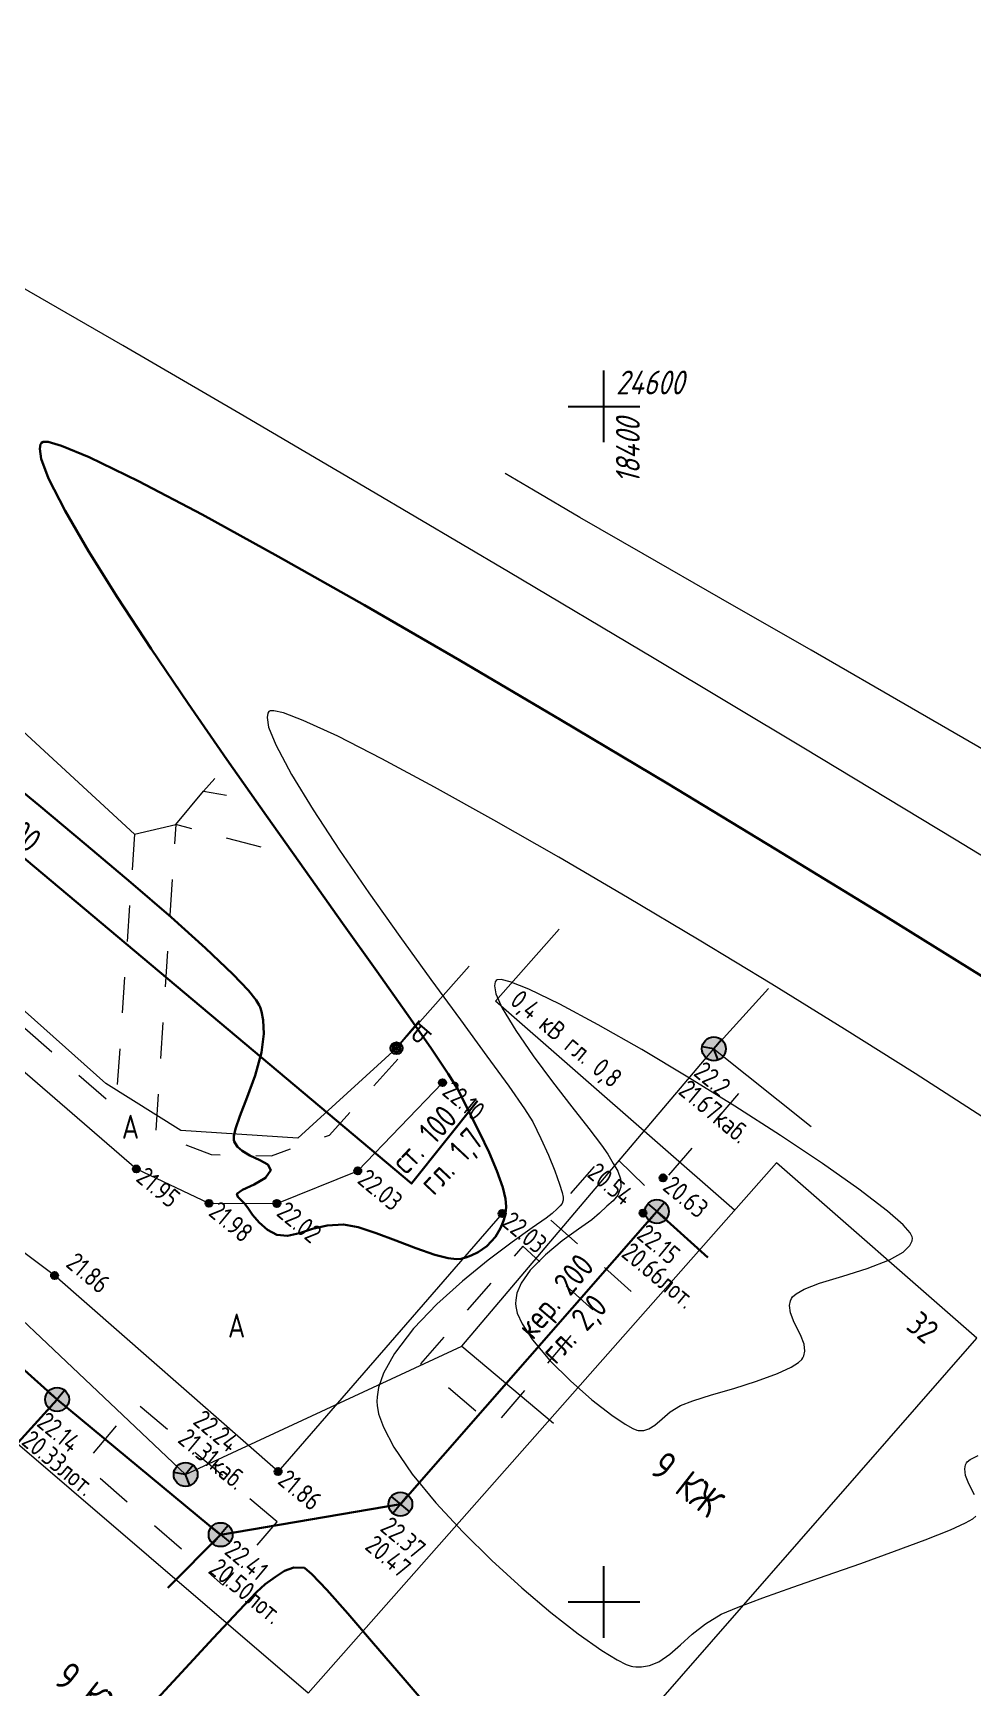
# Model space of a CAD drawing. Header units: metres. Extents: x -149473 to 83396, y -14167 to 104709.
# Drawn here: x -4568 to -4548.34, y 42591.93 to 42626.53 of the extents above; entities that cross this region are included whole.
import ezdxf
from ezdxf.enums import TextEntityAlignment as Align

# ---------------------------------------------------------------- set-up
doc = ezdxf.new("R2010")
doc.units = ezdxf.units.M
doc.linetypes.add('g5_01_5x1_5', pattern=[1.5, 0.75, -0.75])
for name, color, linetype, transparency in [('02_Сетка', 7, 'Continuous', 0.6), ('03_Здания и строения', 7, 'Continuous', 0.6), ('07_Объекты электропередачи', 7, 'Continuous', 0.6), ('10_Границы покрытий и угодий', 7, 'Continuous', 0.6), ('30_Канализация', 7, 'Continuous', 0.6), ('31_Водопровод', 7, 'Continuous', 0.6), ('35_Телефон', 7, 'Continuous', 0.6), ('37_Кабель низкого напряжения', 7, 'Continuous', 0.6), ('44_Крышки колодцев', 7, 'Continuous', 0.6), ('61_Отметки высоты поверхности', 7, 'Continuous', 0.6)]:
    doc.layers.add(name, color=color, linetype=linetype, transparency=transparency)
doc.layers.add('Viewport2ForCustomObjects_0', color=7, linetype='Continuous')
doc.layers.add('Сетка', color=7, linetype='Continuous')
doc.layers.add('Сети_Горизонтали.Вспомогательные', color=1, linetype='Continuous', lineweight=9)
doc.layers.add('Сети_Горизонтали.Основные', color=1, linetype='Continuous', lineweight=30)
doc.styles.add('LIKE11', font='GOST_0.TTF')
doc.styles.add('LIKE14', font='GOST_0.TTF')
doc.styles.add('LIKE17', font='GOST_0.TTF')
doc.styles.add('LIKE32', font='GOST_0.TTF')
doc.styles.add('LIKE36', font='GOST_0.TTF')
doc.styles.add('Line_GUGK', font='GOST_0.TTF')
doc.styles.get("Standard").update_dxf_attribs({"font": 'GOST_0.TTF'})
doc.linetypes.add('g5_119_3', pattern='A,4,-1,[31,GUGK_2005.shx,S=0.1,R=0,X=0,Y=0],4,[31,GUGK_2005.shx,S=0.1,R=180,X=0,Y=0],-1', length=10)
doc.linetypes.add('g5_122_k', pattern='A,1,-1,1.5,-0.4,["К",Line_GUGK,S=1,R=0,X=0,Y=-0.5],-1.5,1.5,-1,4,-1,4,-1,3', length=20.9)
doc.linetypes.add('g5_122_v', pattern='A,1,-1,1.5,-0.4,["В",Line_GUGK,S=1,R=0,X=0,Y=-0.5],-1.5,1.5,-1,4,-1,4,-1,3', length=20.9)
doc.linetypes.add('g5_133_t', pattern='A,2,[27,GUGK_2005.shx,S=0.4,R=0,X=0,Y=0],2,-1,2,[27,GUGK_2005.shx,S=0.4,R=0,X=0,Y=0],2,-1,2,[27,GUGK_2005.shx,S=0.4,R=0,X=0,Y=0],2,-0.1,["V",Line_GUGK,S=1,R=0,X=0,Y=-0.5],-1', length=15.1)

# ---------------------------------------------------------------- blocks, each defined once
blk = doc.blocks.new('g5_012')
at = {"color": 92}
for points in [[(0, -1.5), (0, 1.5)], [(-1.5, 0), (1.5, 0)]]:
    blk.add_lwpolyline(points, dxfattribs=at)
blk = doc.blocks.new('g5_110_1c')
h = blk.add_hatch(color=255)
edge = h.paths.add_edge_path()
edge.add_arc((0, 0), 0.212, 0, 360)
edge = h.paths.add_edge_path(flags=16)
edge.add_arc((0, 0), 0.0975, 0, 360)
h = blk.add_hatch(color=0)
edge = h.paths.add_edge_path()
edge.add_arc((0, 0), 0.06, 0, 360)
at = {"color": 0}
for p, q in [((0, 0.25), (0, 1.5)), ((0, 1.375), (0.75, 1.375))]:
    blk.add_line(p, q, dxfattribs=at)
blk.add_lwpolyline([(0.2, 1.375), (0.2, 0.932, 1.040016), (0.55, 0.932), (0.55, 1.375)], format="xyb", dxfattribs=at)
for radius in [0.25, 0.06]:
    blk.add_circle((0, 0), radius, dxfattribs=at)
blk = doc.blocks.new('g5_330')
blk.add_hatch(color=0).paths.add_polyline_path([(0.15, 0, 1), (-0.15, 0, 1)])
at = {"color": 0}
blk.add_circle((0, 0), 0.15, dxfattribs=at)
blk = doc.blocks.new('g5_117kb')
h = blk.add_hatch(color=255)
h.paths.add_polyline_path([(0.037, 0.037), (0.461, 0.037, 0.367426), (0.037, 0.461)])
h.paths.add_polyline_path([(-0.038, 0.461, 0.367426), (-0.461, 0.037), (-0.038, 0.037)])
h.paths.add_polyline_path([(-0.038, -0.038), (-0.461, -0.038, 0.367426), (-0.038, -0.461)])
h.paths.add_polyline_path([(0.037, -0.461, 0.367426), (0.461, -0.038), (0.037, -0.038)])
at = {"color": 0}
for points in [[(-0.5, 0), (0.5, 0)], [(0, 0.5), (0, -0.5)]]:
    blk.add_lwpolyline(points, dxfattribs=at)
blk.add_circle((0, 0), 0.5, dxfattribs=at)
blk = doc.blocks.new('g5_117sv')
h = blk.add_hatch(color=255)
h.paths.add_polyline_path([(-0.038, 0.461, 0.390634), (-0.463, 0, 0.11106), (-0.418, -0.198), (-0.038, 0.022)])
h.paths.add_polyline_path([(0.037, 0.022), (0.418, -0.198, 0.11106), (0.463, 0, 0.390634), (0.037, 0.461)])
h.paths.add_polyline_path([(-0.38, -0.263, 0.524447), (0.38, -0.263), (0, -0.043)])
at = {"color": 0}
for points in [[(0, 0.5), (0, 0)], [(0, 0), (-0.433, -0.25)], [(0.433, -0.25), (0, 0)]]:
    blk.add_lwpolyline(points, dxfattribs=at)
blk.add_circle((0, 0), 0.5, dxfattribs=at)
blk = doc.blocks.new('CustomObjectsInViewport2_0')
at = {"layer": 'Сети_Горизонтали.Вспомогательные', "color": 42, "flags": 128}
for points, elevation in [([(3012.952, 1584.362), (3006.702, 1588.166), (3000.39, 1591.975), (2994.131, 1595.724), (2988.039, 1599.347), (2982.227, 1602.781), (2976.811, 1605.958), (2971.903, 1608.814), (2967.619, 1611.284)], 22.5), ([(3009.455, 1591.015), (3004.899, 1593.644), (3000.693, 1596.064), (2996.921, 1598.231), (2993.671, 1600.099), (2991.027, 1601.623), (2989.076, 1602.757), (2987.903, 1603.457)], 23), ([(3007.526, 1560.745), (3007.298, 1561.198), (3007.16, 1561.559), (3007.129, 1561.825), (3007.161, 1561.999), (3007.197, 1562.085), (3007.227, 1562.126), (3007.35, 1562.22), (3007.68, 1562.39)], 21.5), ([(3007.886, 1576.541), (3005.051, 1578.359), (3002.087, 1580.223), (2999.055, 1582.095), (2996.013, 1583.94), (2993.021, 1585.723), (2990.138, 1587.409), (2987.424, 1588.962), (2984.939, 1590.347), (2982.741, 1591.527), (2980.89, 1592.469), (2979.445, 1593.135), (2978.622, 1593.446), (2978.219, 1593.539), (2978.059, 1593.529), (2978.013, 1593.501), (2977.969, 1593.438), (2977.933, 1593.257), (2978.001, 1592.857), (2978.297, 1592.108), (2978.951, 1590.877), (2979.862, 1589.387), (2980.965, 1587.711), (2982.197, 1585.922), (2983.493, 1584.093), (2984.79, 1582.296), (2986.025, 1580.605), (2987.132, 1579.092), (2988.048, 1577.829), (2988.71, 1576.891), (2989.053, 1576.349), (2989.395, 1575.645), (2989.705, 1574.946), (2989.969, 1574.295), (2990.17, 1573.737), (2990.276, 1573.386), (2990.318, 1573.194), (2990.326, 1573.105), (2990.323, 1573.073), (2990.313, 1573.021), (2990.279, 1572.933), (2990.204, 1572.827), (2990.069, 1572.705), (2989.866, 1572.513), (2989.609, 1572.32), (2989.02, 1571.906), (2988.183, 1571.307), (2987.185, 1570.553), (2986.109, 1569.678), (2985.041, 1568.716), (2984.064, 1567.698), (2983.264, 1566.659), (2982.808, 1565.834), (2982.602, 1565.23), (2982.539, 1564.838), (2982.532, 1564.646), (2982.541, 1564.484), (2982.603, 1564.138), (2982.799, 1563.571), (2983.232, 1562.738), (2984.009, 1561.605), (2984.992, 1560.408), (2986.122, 1559.19), (2987.341, 1557.992), (2988.591, 1556.855), (2989.812, 1555.822), (2990.946, 1554.935), (2991.935, 1554.235), (2992.582, 1553.838), (2992.963, 1553.65), (2993.161, 1553.581), (2993.241, 1553.565), (2993.366, 1553.552), (2993.602, 1553.55), (2993.929, 1553.604), (2994.324, 1553.765), (2994.781, 1554.078), (2995.233, 1554.477), (2995.718, 1554.917), (2996.274, 1555.355), (2996.939, 1555.747), (2997.644, 1556.047), (2998.671, 1556.432), (2999.929, 1556.881), (3001.329, 1557.371), (3002.779, 1557.878), (3004.189, 1558.381), (3005.469, 1558.856), (3006.526, 1559.28), (3007.152, 1559.569), (3007.462, 1559.747), (3007.583, 1559.845)], 21.5)]:
    blk.add_lwpolyline(points, dxfattribs=dict(at, elevation=elevation))
at = {"layer": 'Сети_Горизонтали.Вспомогательные', "color": 42, "elevation": 21, "flags": 128}
blk.add_lwpolyline([(3000.348, 1566.469), (3000.39, 1566.561), (3000.431, 1566.748), (3000.401, 1567.039), (3000.248, 1567.44), (2999.99, 1567.952), (2999.833, 1568.361), (2999.799, 1568.663), (2999.835, 1568.859), (2999.875, 1568.956), (2999.919, 1569.024), (3000.065, 1569.156), (3000.407, 1569.346), (3001.043, 1569.59), (3002.017, 1569.894), (3003.046, 1570.216), (3003.978, 1570.573), (3004.551, 1570.898), (3004.828, 1571.17), (3004.922, 1571.368), (3004.938, 1571.472), (3004.929, 1571.536), (3004.842, 1571.699), (3004.55, 1572.031), (3003.892, 1572.613), (3002.698, 1573.529), (3001.177, 1574.602), (2999.418, 1575.777), (2997.511, 1576.999), (2995.545, 1578.213), (2993.609, 1579.365), (2991.793, 1580.398), (2990.187, 1581.259), (2988.88, 1581.892), (2988.11, 1582.197), (2987.723, 1582.291), (2987.567, 1582.282), (2987.521, 1582.255), (2987.481, 1582.197), (2987.448, 1582.038), (2987.512, 1581.702), (2987.777, 1581.101), (2988.337, 1580.167), (2989.067, 1579.109), (2989.879, 1578.014), (2990.686, 1576.969), (2991.399, 1576.06), (2991.932, 1575.373), (2992.195, 1574.994), (2992.417, 1574.606), (2992.607, 1574.281), (2992.726, 1573.967), (2992.733, 1573.608), (2992.616, 1573.279), (2992.41, 1573.04), (2992.144, 1572.812), (2991.844, 1572.519), (2991.519, 1572.249), (2990.965, 1571.856), (2990.284, 1571.361), (2989.577, 1570.782), (2988.948, 1570.14), (2988.569, 1569.595), (2988.391, 1569.175), (2988.336, 1568.892), (2988.329, 1568.749), (2988.339, 1568.621), (2988.403, 1568.346), (2988.605, 1567.893), (2989.038, 1567.233), (2989.772, 1566.366), (2990.634, 1565.508), (2991.529, 1564.724), (2992.361, 1564.077), (2992.919, 1563.698), (2993.242, 1563.517), (2993.401, 1563.453), (2993.461, 1563.44), (2993.544, 1563.432), (2993.698, 1563.439), (2993.906, 1563.499), (2994.156, 1563.652), (2994.46, 1563.918), (2994.802, 1564.215), (2995.233, 1564.485), (2995.752, 1564.681), (2996.532, 1564.92), (2997.458, 1565.195), (2998.417, 1565.496), (2999.294, 1565.815), (2999.861, 1566.077), (3000.168, 1566.274), (3000.304, 1566.404), (3000.348, 1566.469)], close=True, dxfattribs=at)
at = {"layer": 'Сети_Горизонтали.Основные', "color": 40, "elevation": 22, "flags": 128}
for points in [[(2972.817, 1551.654), (2974.349, 1553.313), (2975.682, 1554.75), (2976.753, 1555.893), (2977.497, 1556.669), (2977.849, 1557.007), (2978.285, 1557.317), (2978.67, 1557.562), (2979.057, 1557.699), (2979.494, 1557.688), (2979.811, 1557.431), (2980.432, 1556.77), (2981.308, 1555.779), (2982.388, 1554.529), (2983.622, 1553.094), (2984.96, 1551.547)], [(3008.353, 1582.109), (3003.82, 1584.926), (2999.236, 1587.738), (2994.682, 1590.495), (2990.24, 1593.149), (2985.991, 1595.649), (2982.016, 1597.947), (2978.398, 1599.995), (2975.217, 1601.742), (2972.556, 1603.14), (2970.496, 1604.14), (2969.335, 1604.62), (2968.776, 1604.777), (2968.562, 1604.779), (2968.504, 1604.748), (2968.459, 1604.683), (2968.422, 1604.494), (2968.49, 1604.068), (2968.795, 1603.257), (2969.483, 1601.897), (2970.463, 1600.214), (2971.682, 1598.268), (2973.089, 1596.125), (2974.63, 1593.847), (2976.254, 1591.497), (2977.907, 1589.138), (2979.538, 1586.835), (2981.093, 1584.649), (2982.522, 1582.645), (2983.77, 1580.885), (2984.786, 1579.432), (2985.517, 1578.351), (2985.912, 1577.704), (2986.382, 1576.782), (2986.827, 1575.894), (2987.224, 1575.058), (2987.553, 1574.288), (2987.792, 1573.601), (2987.904, 1573.122), (2987.935, 1572.809), (2987.927, 1572.624), (2987.914, 1572.539), (2987.89, 1572.425), (2987.829, 1572.205), (2987.705, 1571.898), (2987.485, 1571.53), (2987.124, 1571.144), (2986.771, 1570.896), (2986.472, 1570.749), (2986.256, 1570.669), (2986.144, 1570.636), (2986.058, 1570.617), (2985.86, 1570.606), (2985.507, 1570.647), (2984.949, 1570.787), (2984.158, 1571.058), (2983.32, 1571.379), (2982.495, 1571.692), (2981.746, 1571.935), (2981.134, 1572.051), (2980.444, 1572.012), (2979.831, 1571.863), (2979.285, 1571.691), (2978.794, 1571.579), (2978.347, 1571.614), (2977.947, 1571.822), (2977.606, 1572.128), (2977.33, 1572.46), (2977.124, 1572.752), (2976.994, 1572.932), (2976.838, 1573.079), (2976.713, 1573.202), (2976.675, 1573.339), (2976.905, 1573.494), (2977.388, 1573.718), (2977.87, 1573.999), (2978.094, 1574.323), (2977.965, 1574.557), (2977.635, 1574.744), (2977.218, 1574.936), (2976.895, 1575.125), (2976.697, 1575.304), (2976.599, 1575.447), (2976.564, 1575.527), (2976.547, 1575.592), (2976.545, 1575.751), (2976.61, 1576.058), (2976.791, 1576.579), (2977.108, 1577.373), (2977.441, 1578.277), (2977.701, 1579.24), (2977.796, 1580.019), (2977.773, 1580.591), (2977.701, 1580.96), (2977.646, 1581.14), (2977.609, 1581.224), (2977.481, 1581.432), (2977.158, 1581.834), (2976.501, 1582.526), (2975.36, 1583.611), (2973.919, 1584.902), (2972.236, 1586.357), (2970.37, 1587.933), (2968.379, 1589.588), (2966.323, 1591.281)]]:
    blk.add_lwpolyline(points, dxfattribs=at)

msp = doc.modelspace()

# ---------------------------------------------------------------- linework, layer by layer
at = {"layer": '03_Здания и строения', "color": 7, "linetype": 'Continuous', "lineweight": 20, "flags": 128}
msp.add_lwpolyline([(-4552.448, 42602.908), (-4562.247, 42591.82), (-4570.537, 42598.921), (-4574.244, 42594.663), (-4563.251, 42584.943), (-4565.105, 42582.74), (-4549.001, 42568.989), (-4545.294, 42573.304), (-4561.793, 42587.527), (-4558.811, 42591.038), (-4556.899, 42589.355), (-4548.255, 42599.238), (-4552.448, 42602.908)], dxfattribs=at)
at = {"layer": '10_Границы покрытий и угодий', "color": 7, "linetype": 'Continuous', "lineweight": 20, "flags": 128}
for points in [[(-4576.602, 42614.234), (-4574.195, 42612.107), (-4571.636, 42615.082), (-4565.877, 42609.783), (-4565.013, 42609.98), (-4564.431, 42610.677), (-4564.193, 42610.947)], [(-4576.602, 42614.234), (-4576.682, 42612.867), (-4575.732, 42611.335), (-4565.838, 42602.779), (-4564.319, 42602.06), (-4562.9, 42602.057), (-4561.207, 42602.738), (-4559.435, 42604.583)], [(-4558.186, 42601.846), (-4562.874, 42596.451), (-4567.548, 42600.549), (-4569.429, 42601.954), (-4570.869, 42602.103), (-4572.881, 42601.134)]]:
    msp.add_lwpolyline(points, dxfattribs=at)
at = {"layer": '10_Границы покрытий и угодий', "color": 7, "linetype": 'g5_01_5x1_5', "lineweight": 20, "flags": 128}
for points in [[(-4565.877, 42609.783), (-4566.27, 42604.065), (-4570.593, 42607.811), (-4575.357, 42611.79), (-4576.682, 42612.867)], [(-4564.431, 42610.677), (-4563.955, 42610.592)], [(-4563.225, 42609.508), (-4565.013, 42609.98), (-4565.435, 42603.522), (-4564.27, 42603.078), (-4563.011, 42603.055), (-4561.8, 42603.485), (-4560.253, 42605.197)], [(-4553.243, 42604.356), (-4555.034, 42602.262), (-4555.968, 42603.167), (-4557.212, 42601.745), (-4555.114, 42599.891)], [(-4556.291, 42599.83), (-4557.754, 42601.161), (-4559.891, 42598.704), (-4558.354, 42597.389), (-4556.291, 42599.83)], [(-4562.891, 42595.4), (-4565.85, 42597.89), (-4566.935, 42596.608), (-4564.026, 42594.076), (-4562.891, 42595.4)]]:
    msp.add_lwpolyline(points, dxfattribs=at)
at = {"layer": '30_Канализация', "color": 12, "linetype": 'g5_122_k', "lineweight": 30, "flags": 128}
for points in [[(-4577.177, 42604.432), (-4576.007, 42605.587), (-4567.497, 42597.96)], [(-4565.177, 42594.022), (-4564.075, 42595.131), (-4560.315, 42595.769), (-4554.948, 42601.887), (-4553.88, 42600.926)], [(-4568.445, 42596.915), (-4567.497, 42597.96), (-4564.075, 42595.131)]]:
    msp.add_lwpolyline(points, dxfattribs=at)
at = {"layer": '31_Водопровод', "color": 94, "linetype": 'g5_122_v', "lineweight": 30, "flags": 128}
msp.add_lwpolyline([(-4584.345, 42610.848), (-4576.733, 42616.451), (-4560.085, 42602.472), (-4558.704, 42604.202)], dxfattribs=at)
at = {"layer": '35_Телефон', "color": 6, "linetype": 'g5_133_t', "lineweight": 20, "flags": 128}
for points in [[(-4580.219, 42624.403), (-4586.485, 42616.519), (-4577.688, 42608.574), (-4564.807, 42596.391), (-4559.029, 42599.074), (-4553.756, 42605.289), (-4552.615, 42606.553)], [(-4553.756, 42605.289), (-4551.722, 42603.664)], [(-4559.029, 42599.074), (-4557.109, 42597.463)]]:
    msp.add_lwpolyline(points, dxfattribs=at)
at = {"layer": '37_Кабель низкого напряжения', "color": 1, "linetype": 'g5_119_3', "lineweight": 20, "flags": 128}
for points in [[(-4558.877, 42607.022), (-4560.396, 42605.304), (-4562.46, 42603.425), (-4564.907, 42603.582), (-4566.477, 42604.563), (-4574.654, 42611.857), (-4586.642, 42622.117), (-4587.033, 42623.52), (-4586.609, 42624.808), (-4585.283, 42626.531)], [(-4553.325, 42601.915), (-4558.328, 42606.289), (-4556.993, 42607.794)]]:
    msp.add_lwpolyline(points, dxfattribs=at)

# ---------------------------------------------------------------- block references
at = {"layer": '02_Сетка', "color": 92, "linetype": 'Continuous', "lineweight": 15, "ltscale": 0.5, "xscale": 0.5, "yscale": 0.5, "zscale": 0.5}
for p in [(-4556.056, 42618.725), (-4556.056, 42593.725)]:
    msp.add_blockref('g5_012', p, dxfattribs=at)
at = {"layer": '07_Объекты электропередачи', "color": 7, "linetype": 'Continuous', "lineweight": 20, "xscale": 0.5, "yscale": 0.5, "zscale": 0.5, "rotation": 320.2244407250127}
msp.add_blockref('g5_110_1c', (-4560.396, 42605.304, 11.129), dxfattribs=at)
at = {"layer": '44_Крышки колодцев', "color": 7, "linetype": 'Continuous', "lineweight": 20, "xscale": 0.5, "yscale": 0.5, "zscale": 0.5, "rotation": 320.2244407250127}
for name, p in [('g5_117sv', (-4553.756, 42605.289, 11.1)), ('g5_117kb', (-4554.948, 42601.887, 11.076)), ('g5_117kb', (-4567.497, 42597.96, 11.069)), ('g5_117sv', (-4564.807, 42596.391, 11.123)), ('g5_117kb', (-4560.315, 42595.769, 11.187)), ('g5_117kb', (-4564.075, 42595.131, 11.207))]:
    msp.add_blockref(name, p, dxfattribs=at)
at = {"layer": '61_Отметки высоты поверхности', "color": 7, "linetype": 'Continuous', "lineweight": 20, "xscale": 0.5, "yscale": 0.5, "zscale": 0.5, "rotation": 320.2244407250127}
for p in [(-4559.435, 42604.583, 11.051), (-4565.838, 42602.779, 10.976), (-4561.207, 42602.738, 11.015), (-4554.82, 42602.592, 10.316), (-4564.319, 42602.06, 10.989), (-4562.9, 42602.057, 11.009), (-4558.186, 42601.846, 11.015), (-4555.239, 42601.855, 10.27), (-4567.548, 42600.549, 10.931), (-4562.874, 42596.451, 10.928)]:
    msp.add_blockref('g5_330', p, dxfattribs=at)
at = {"layer": 'Viewport2ForCustomObjects_0', "xscale": 0.5, "yscale": 0.5, "zscale": 0.5}
msp.add_blockref('CustomObjectsInViewport2_0', (-6052.071, 41815.592), dxfattribs=at)

# ---------------------------------------------------------------- texts
at = {"color": 7, "linetype": 'Continuous', "lineweight": 15, "ltscale": 0.5, "style": 'LIKE11'}
for s, p in [('22.2', (-4554.204, 42604.751)), ('21.67каб.', (-4554.524, 42604.367)), ('22.15', (-4555.396, 42601.349)), ('20.66лот.', (-4555.716, 42600.965)), ('22.24', (-4564.677, 42597.463)), ('22.14', (-4567.945, 42597.422)), ('20.33лот.', (-4568.264, 42597.038)), ('21.31каб.', (-4564.997, 42597.079)), ('22.37', (-4560.763, 42595.231)), ('22.41', (-4564.02, 42594.746)), ('20.47', (-4561.083, 42594.847)), ('20.50лот.', (-4564.34, 42594.362))]:
    msp.add_text(s, height=0.4, rotation=320.2244, dxfattribs=at).set_placement(p)
at = {"layer": '03_Здания и строения', "color": 7, "linetype": 'Continuous', "lineweight": 15}
for s, height, rotation, style, p in [('32', 0.5, 320.5453, 'LIKE36', (-4549.76, 42599.449)), ('9 КЖ', 0.6, 321.9117, 'LIKE14', (-4555.13, 42596.443)), ('9 КЖ', 0.6, 321.9117, 'LIKE14', (-4567.598, 42592.043))]:
    msp.add_text(s, height=height, rotation=rotation, dxfattribs=dict(at, style=style)).set_placement(p)
at = {"layer": '10_Границы покрытий и угодий', "color": 7, "linetype": 'Continuous', "lineweight": 15, "style": 'LIKE11'}
for p in [(-4566.142, 42603.411), (-4563.922, 42599.253)]:
    msp.add_text('А', height=0.5, dxfattribs=at).set_placement(p)
at = {"layer": '30_Канализация', "color": 12, "linetype": 'Continuous', "lineweight": 15, "style": 'LIKE32'}
for s, rotation, p in [('кер. 200', 49.5928, (-4557.542, 42599.186)), ('гл. 2,0', 46.9668, (-4557.065, 42598.669))]:
    msp.add_text(s, height=0.5, rotation=rotation, dxfattribs=at).set_placement(p)
at = {"layer": '31_Водопровод', "color": 94, "linetype": 'Continuous', "lineweight": 15, "style": 'LIKE32'}
for s, rotation, p in [('ст. 100', 320.7631, (-4569.338, 42610.385)), ('ст. 100', 46.9063, (-4560.192, 42602.638)), ('гл. 1,7', 46.9063, (-4559.612, 42602.202))]:
    msp.add_text(s, height=0.5, rotation=rotation, dxfattribs=at).set_placement(p)
at = {"layer": '37_Кабель низкого напряжения', "color": 1, "linetype": 'Continuous', "lineweight": 15, "style": 'LIKE32'}
msp.add_text('0,4 кВ гл. 0,8', height=0.4, rotation=320.182, dxfattribs=at).set_placement((-4558.045, 42606.246))
at = {"layer": '61_Отметки высоты поверхности', "color": 7, "linetype": 'Continuous', "lineweight": 15, "ltscale": 0.5, "style": 'LIKE17'}
for s, p in [('22.10', (-4559.467, 42604.349)), ('20.54', (-4556.432, 42602.636)), ('21.95', (-4565.87, 42602.545)), ('22.03', (-4561.239, 42602.504)), ('20.63', (-4554.852, 42602.359)), ('21.98', (-4564.351, 42601.826)), ('22.02', (-4562.932, 42601.823)), ('22.03', (-4558.218, 42601.612)), ('21.86', (-4567.337, 42600.756)), ('21.86', (-4562.906, 42596.217))]:
    msp.add_text(s, height=0.4, rotation=320.2244, dxfattribs=at).set_placement(p)
at = {"layer": 'Сетка', "color": 3, "oblique": 15}
msp.add_text('24600', height=0.5, dxfattribs=at).set_placement((-4555.806, 42618.975))
msp.add_text('18400', height=0.5, rotation=90, dxfattribs=at).set_placement((-4555.806, 42618.475), align=Align.TOP_RIGHT)

doc.saveas('drawing.dxf')
